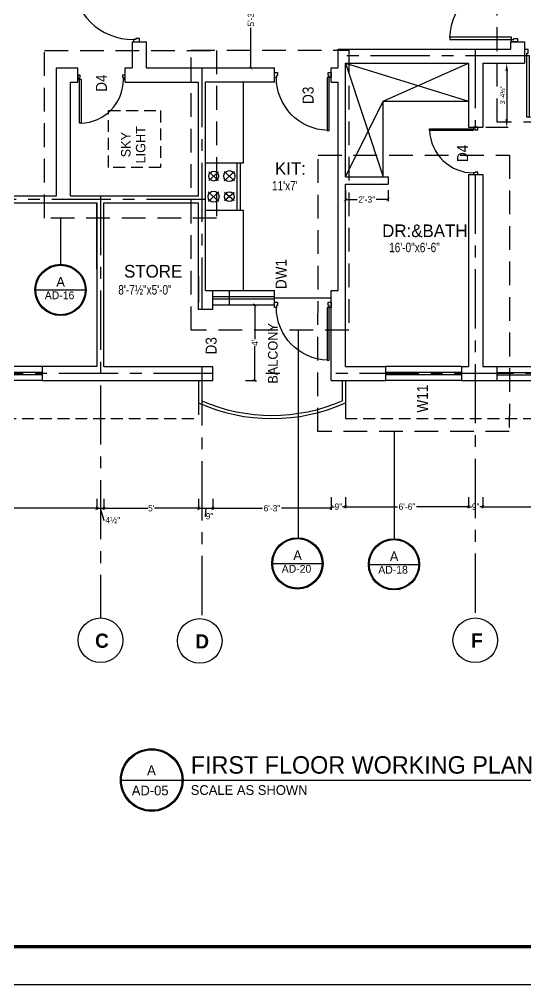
# Model space of a CAD drawing. Extents: x 10753 to 18704, y -5361 to 1140.
# Drawn here: x 15971 to 16291, y -1920 to -1308 of the extents above; entities that cross this region are included whole.
import ezdxf

# ---------------------------------------------------------------- set-up
doc = ezdxf.new("R2010")
doc.units = 0
doc.header["$LTSCALE"] = 30
doc.header["$MEASUREMENT"] = 0
doc.header["$PDMODE"] = 3
for name, pattern in [('CENTER', [2, 1.25, -0.25, 0.25, -0.25]), ('DASHED', [0.75, 0.5, -0.25]), ('HIDDEN', [0.375, 0.25, -0.125])]:
    doc.linetypes.add(name, pattern=pattern)
doc.layers.get('0').update_dxf_attribs({"linetype": 'CONTINUOUS'})
doc.layers.get('DEFPOINTS').update_dxf_attribs({"linetype": 'CONTINUOUS'})
for name, color, linetype in [('1', 3, 'CENTER'), ('DIM', 6, 'CONTINUOUS'), ('DM', 210, 'CONTINUOUS'), ('DOOR', 4, 'CONTINUOUS'), ('PL', 7, 'CONTINUOUS'), ('SEAL', 1, 'CONTINUOUS'), ('SLINE', 3, 'CONTINUOUS'), ('TEXT', 13, 'CONTINUOUS'), ('TEXTDW', 3, 'CONTINUOUS'), ('W', 7, 'CONTINUOUS'), ('WALL', 2, 'CONTINUOUS'), ('WINDOW', 5, 'CONTINUOUS'), ('WL', 9, 'CONTINUOUS'), ('XL', 4, 'CENTER')]:
    doc.layers.add(name, color=color, linetype=linetype)
doc.layers.add('REFERENCE BOXES', color=53, linetype='DASHED', lineweight=30)
doc.styles.add('EE', font='eurr____.ttf')
doc.styles.add('SMALL-DIM', font='stylu.ttf', dxfattribs={"height": 2})
doc.styles.get("Standard").update_dxf_attribs({"font": 'stylu.ttf', "height": 3})
doc.styles.add('Work Dim', font='stylu.ttf', dxfattribs={"height": 4})
doc.dimstyles.new('D1', dxfattribs={"dimtxt": 6, "dimasz": 5, "dimexe": 1, "dimexo": 2, "dimgap": 1, "dimtad": 1, "dimdec": 4, "dimzin": 3, "dimdsep": 46, "dimlunit": 4, "dimtxsty": 'Standard', "dimcen": 3, "dimclrd": 7, "dimclre": 7, "dimclrt": 2, "dimadec": 0, "dimazin": 0, "dimtfac": 1, "dimtdec": 4, "dimtofl": 0, "dimtmove": 2, "dimatfit": 3, "dimfxl": 1, "dimfrac": 2, "dimtolj": 1, "dimtzin": 1, "dimarcsym": 0})
doc.dimstyles.new('dim small', dxfattribs={"dimtxt": 4, "dimasz": 2, "dimexe": 1, "dimexo": 3, "dimgap": 0.09375, "dimtad": 0, "dimdec": 1, "dimzin": 0, "dimdsep": 46, "dimlunit": 4, "dimtxsty": 'Work Dim', "dimblk1": 'ARCHTICK', "dimblk2": 'ARCHTICK', "dimsah": 1, "dimcen": 0.09375, "dimclrd": 256, "dimclre": 256, "dimclrt": 3, "dimadec": 0, "dimazin": 0, "dimtfac": 1, "dimtdec": 1, "dimtofl": 0, "dimtmove": 1, "dimatfit": 3, "dimldrblk": 'ARCHTICK', "dimfxl": 6, "dimfxlon": 1, "dimtolj": 1, "dimtzin": 0, "dimarcsym": 0})

# ---------------------------------------------------------------- blocks, each defined once
blk = doc.blocks.new('D1')
for p, q in [((-3, 40.85), (-1.5, 40.85)), ((-3, 1.85), (-3, 40.85)), ((-1.5, 40.85), (-1.5, 1.85)), ((-40.5, 1.88), (-42, 1.88)), ((-42, 1.88), (-42, -1.88)), ((-40.5, 0.38), (-40.5, 1.88)), ((-39.75, 0.38), (-40.5, 0.38)), ((-39.75, -1.88), (-39.75, 0.38)), ((-1.5, 1.85), (-3, 1.85)), ((-2.25, 0.38), (-2.25, -1.88)), ((-1.5, 0.38), (-2.25, 0.38)), ((0, 1.88), (-1.5, 1.88)), ((-1.5, 1.88), (-1.5, 0.38)), ((0, -1.88), (0, 1.88)), ((-42, -1.88), (-39.75, -1.88)), ((-2.25, -1.88), (0, -1.88))]:
    blk.add_line(p, q)
blk.add_arc((-1.5, 1.88), 39, 91.84981, 180)
blk = doc.blocks.new('_ArchTick')
at = {"color": 0, "linetype": 'ByBlock', "const_width": 0.15}
blk.add_lwpolyline([(-0.5, -0.5), (0.5, 0.5)], dxfattribs=at)
blk = doc.blocks.new('*D492')
at = {"layer": 'DEFPOINTS', "color": 0, "transparency": 16777216}
for p in [(16093.14, -1617.84), (16168.14, -1615.35), (16168.14, -1617.84)]:
    blk.add_point(p, dxfattribs=at)
at = {"layer": 'DM', "lineweight": -2, "transparency": 16777216}
for p, q in [((16093.14, -1617.84), (16093.14, -1616.84)), ((16093.14, -1617.84), (16124.6, -1617.84)), ((16168.14, -1617.84), (16136.67, -1617.84)), ((16168.14, -1617.84), (16168.14, -1618.84))]:
    blk.add_line(p, q, dxfattribs=at)
at = {"layer": 'DM', "lineweight": -2, "transparency": 16777216, "xscale": 2, "yscale": 2, "zscale": 2, "rotation": 180}
blk.add_blockref('_ArchTick', (16093.14, -1617.84), dxfattribs=at)
at = {"layer": 'DM', "lineweight": -2, "transparency": 16777216, "xscale": 2, "yscale": 2, "zscale": 2}
blk.add_blockref('_ArchTick', (16168.14, -1617.84), dxfattribs=at)
at = {"layer": 'DM', "color": 3, "transparency": 16777216, "insert": (16130.64, -1617.84), "char_height": 4, "attachment_point": 5, "style": 'Work Dim'}
blk.add_mtext('\\A1;6\'-3"', dxfattribs=at)
blk = doc.blocks.new('*D494')
at = {"layer": 'DEFPOINTS', "color": 0, "transparency": 16777216}
for p in [(16408.14, -1561), (16264.14, -1616.84), (16408.14, -1616.84)]:
    blk.add_point(p, dxfattribs=at)
at = {"layer": 'DM', "lineweight": -2, "transparency": 16777216}
for p, q in [((16408.14, -1610.84), (16408.14, -1617.84)), ((16264.14, -1616.84), (16264.14, -1615.84)), ((16264.14, -1616.84), (16332.67, -1616.84)), ((16408.14, -1616.84), (16339.6, -1616.84))]:
    blk.add_line(p, q, dxfattribs=at)
at = {"layer": 'DM', "lineweight": -2, "transparency": 16777216, "xscale": 2, "yscale": 2, "zscale": 2, "rotation": 180}
blk.add_blockref('_ArchTick', (16264.14, -1616.84), dxfattribs=at)
at = {"layer": 'DM', "lineweight": -2, "transparency": 16777216, "xscale": 2, "yscale": 2, "zscale": 2}
blk.add_blockref('_ArchTick', (16408.14, -1616.84), dxfattribs=at)
at = {"layer": 'DM', "color": 3, "transparency": 16777216, "insert": (16336.14, -1616.84), "char_height": 4, "attachment_point": 5, "style": 'Work Dim'}
blk.add_mtext("\\A1;12'", dxfattribs=at)
blk = doc.blocks.new('WINDOW')
for p, q in [((12, 0), (0, 0)), ((12, -3.75), (0, -3.75)), ((12, -5.25), (0, -5.25)), ((12, -9), (0, -9))]:
    blk.add_line(p, q)
blk = doc.blocks.new('*D497')
at = {"layer": 'DEFPOINTS', "color": 0, "transparency": 16777216}
for p in [(16264.14, -1561), (16255.14, -1616.84), (16264.14, -1616.84)]:
    blk.add_point(p, dxfattribs=at)
at = {"layer": 'DM', "lineweight": -2, "transparency": 16777216}
for p, q in [((16264.14, -1610.84), (16264.14, -1617.84)), ((16255.14, -1616.84), (16255.14, -1615.84)), ((16255.14, -1616.84), (16257.07, -1616.84)), ((16264.14, -1616.84), (16262.2, -1616.84))]:
    blk.add_line(p, q, dxfattribs=at)
at = {"layer": 'DM', "lineweight": -2, "transparency": 16777216, "xscale": 2, "yscale": 2, "zscale": 2, "rotation": 180}
blk.add_blockref('_ArchTick', (16255.14, -1616.84), dxfattribs=at)
at = {"layer": 'DM', "lineweight": -2, "transparency": 16777216, "xscale": 2, "yscale": 2, "zscale": 2}
blk.add_blockref('_ArchTick', (16264.14, -1616.84), dxfattribs=at)
at = {"layer": 'DM', "color": 3, "transparency": 16777216, "insert": (16259.64, -1616.84), "char_height": 4, "attachment_point": 5, "style": 'Work Dim'}
blk.add_mtext('\\A1;9"', dxfattribs=at)
blk = doc.blocks.new('*D498')
at = {"layer": 'DEFPOINTS', "color": 0, "transparency": 16777216}
for p in [(16255.14, -1561), (16177.14, -1616.84), (16255.14, -1616.84)]:
    blk.add_point(p, dxfattribs=at)
at = {"layer": 'DM', "lineweight": -2, "transparency": 16777216}
for p, q in [((16255.14, -1610.84), (16255.14, -1617.84)), ((16177.14, -1616.84), (16177.14, -1615.84)), ((16177.14, -1616.84), (16210.1, -1616.84)), ((16255.14, -1616.84), (16222.17, -1616.84))]:
    blk.add_line(p, q, dxfattribs=at)
at = {"layer": 'DM', "lineweight": -2, "transparency": 16777216, "xscale": 2, "yscale": 2, "zscale": 2, "rotation": 180}
blk.add_blockref('_ArchTick', (16177.14, -1616.84), dxfattribs=at)
at = {"layer": 'DM', "lineweight": -2, "transparency": 16777216, "xscale": 2, "yscale": 2, "zscale": 2}
blk.add_blockref('_ArchTick', (16255.14, -1616.84), dxfattribs=at)
at = {"layer": 'DM', "color": 3, "transparency": 16777216, "insert": (16216.14, -1616.84), "char_height": 4, "attachment_point": 5, "style": 'Work Dim'}
blk.add_mtext('\\A1;6\'-6"', dxfattribs=at)
blk = doc.blocks.new('*D499')
at = {"layer": 'DEFPOINTS', "color": 0, "transparency": 16777216}
for p in [(16177.14, -1564.12), (16168.14, -1567.74), (16177.14, -1616.84)]:
    blk.add_point(p, dxfattribs=at)
at = {"layer": 'DM', "lineweight": -2, "transparency": 16777216}
for p, q in [((16168.14, -1610.84), (16168.14, -1617.84)), ((16177.14, -1610.84), (16177.14, -1617.84)), ((16168.14, -1616.84), (16170.07, -1616.84)), ((16177.14, -1616.84), (16175.2, -1616.84))]:
    blk.add_line(p, q, dxfattribs=at)
at = {"layer": 'DM', "lineweight": -2, "transparency": 16777216, "xscale": 2, "yscale": 2, "zscale": 2, "rotation": 180}
blk.add_blockref('_ArchTick', (16168.14, -1616.84), dxfattribs=at)
at = {"layer": 'DM', "lineweight": -2, "transparency": 16777216, "xscale": 2, "yscale": 2, "zscale": 2}
blk.add_blockref('_ArchTick', (16177.14, -1616.84), dxfattribs=at)
at = {"layer": 'DM', "color": 3, "transparency": 16777216, "insert": (16172.64, -1616.84), "char_height": 4, "attachment_point": 5, "style": 'Work Dim'}
blk.add_mtext('\\A1;9"', dxfattribs=at)
blk = doc.blocks.new('*D500')
at = {"layer": 'DEFPOINTS', "color": 0, "transparency": 16777216}
for p in [(16264.14, -1336), (16264.14, -1376.5), (16279.3, -1376.5)]:
    blk.add_point(p, dxfattribs=at)
at = {"layer": 'DIM', "color": 7, "lineweight": -2, "transparency": 16777216}
for p, q in [((16266.14, -1336), (16280.3, -1336)), ((16279.3, -1341), (16279.3, -1371.5)), ((16266.14, -1376.5), (16280.3, -1376.5))]:
    blk.add_line(p, q, dxfattribs=at)
at = {"layer": 'DIM', "color": 7, "transparency": 16777216}
for points in [[(16278.46, -1341), (16280.13, -1341), (16279.3, -1336)], [(16278.46, -1371.5), (16280.13, -1371.5), (16279.3, -1376.5)]]:
    blk.add_solid(points, dxfattribs=at)
at = {"layer": 'DIM', "color": 2, "transparency": 16777216, "insert": (16276.72, -1356.25), "char_height": 3, "attachment_point": 5, "rotation": 90}
blk.add_mtext('\\A1;3\'-4½"', dxfattribs=at)
blk = doc.blocks.new('*D501')
at = {"layer": 'DEFPOINTS', "color": 0, "transparency": 16777216}
for p in [(16177.14, -1412.5), (16204.14, -1412.5), (16204.14, -1422.29)]:
    blk.add_point(p, dxfattribs=at)
at = {"layer": 'DM', "lineweight": -2, "transparency": 16777216}
for p, q in [((16177.14, -1416.29), (16177.14, -1423.29)), ((16204.14, -1416.29), (16204.14, -1423.29)), ((16177.14, -1422.29), (16184.68, -1422.29)), ((16204.14, -1422.29), (16196.59, -1422.29))]:
    blk.add_line(p, q, dxfattribs=at)
at = {"layer": 'DM', "lineweight": -2, "transparency": 16777216, "xscale": 2, "yscale": 2, "zscale": 2, "rotation": 180}
blk.add_blockref('_ArchTick', (16177.14, -1422.29), dxfattribs=at)
at = {"layer": 'DM', "lineweight": -2, "transparency": 16777216, "xscale": 2, "yscale": 2, "zscale": 2}
blk.add_blockref('_ArchTick', (16204.14, -1422.29), dxfattribs=at)
at = {"layer": 'DM', "color": 3, "transparency": 16777216, "insert": (16190.64, -1422.29), "char_height": 4, "attachment_point": 5, "style": 'Work Dim'}
blk.add_mtext('\\A1;2\'-3"', dxfattribs=at)
blk = doc.blocks.new('*D506')
at = {"layer": 'DEFPOINTS', "color": 0, "transparency": 16777216}
for p in [(16093.14, -1565.93), (16084.14, -1617.84), (16093.14, -1617.84)]:
    blk.add_point(p, dxfattribs=at)
at = {"layer": 'DM', "lineweight": -2, "transparency": 16777216}
for p, q in [((16093.14, -1611.84), (16093.14, -1618.84)), ((16084.14, -1617.84), (16084.14, -1616.84)), ((16084.14, -1617.84), (16093.14, -1617.84)), ((16088.64, -1617.84), (16088.35, -1622.85)), ((16088.35, -1622.85), (16088.54, -1622.85))]:
    blk.add_line(p, q, dxfattribs=at)
at = {"layer": 'DM', "lineweight": -2, "transparency": 16777216, "xscale": 2, "yscale": 2, "zscale": 2, "rotation": 180}
blk.add_blockref('_ArchTick', (16084.14, -1617.84), dxfattribs=at)
at = {"layer": 'DM', "lineweight": -2, "transparency": 16777216, "xscale": 2, "yscale": 2, "zscale": 2}
blk.add_blockref('_ArchTick', (16093.14, -1617.84), dxfattribs=at)
at = {"layer": 'DM', "color": 3, "transparency": 16777216, "insert": (16091.1, -1622.85), "char_height": 4, "attachment_point": 5, "style": 'Work Dim'}
blk.add_mtext('\\A1;9"', dxfattribs=at)
blk = doc.blocks.new('*D507')
at = {"layer": 'DEFPOINTS', "color": 0, "transparency": 16777216}
for p in [(16084.14, -1558.08), (16024.14, -1617.84), (16084.14, -1617.84)]:
    blk.add_point(p, dxfattribs=at)
at = {"layer": 'DM', "lineweight": -2, "transparency": 16777216}
for p, q in [((16084.14, -1611.84), (16084.14, -1618.84)), ((16024.14, -1617.84), (16024.14, -1616.84)), ((16024.14, -1617.84), (16052.02, -1617.84)), ((16084.14, -1617.84), (16056.25, -1617.84))]:
    blk.add_line(p, q, dxfattribs=at)
at = {"layer": 'DM', "lineweight": -2, "transparency": 16777216, "xscale": 2, "yscale": 2, "zscale": 2, "rotation": 180}
blk.add_blockref('_ArchTick', (16024.14, -1617.84), dxfattribs=at)
at = {"layer": 'DM', "lineweight": -2, "transparency": 16777216, "xscale": 2, "yscale": 2, "zscale": 2}
blk.add_blockref('_ArchTick', (16084.14, -1617.84), dxfattribs=at)
at = {"layer": 'DM', "color": 3, "transparency": 16777216, "insert": (16054.14, -1617.84), "char_height": 4, "attachment_point": 5, "style": 'Work Dim'}
blk.add_mtext("\\A1;5'", dxfattribs=at)
blk = doc.blocks.new('*D508')
at = {"layer": 'DEFPOINTS', "color": 0, "transparency": 16777216}
for p in [(16024.14, -1574.42), (16019.64, -1617.84), (16024.14, -1617.84)]:
    blk.add_point(p, dxfattribs=at)
at = {"layer": 'DM', "lineweight": -2, "transparency": 16777216}
for p, q in [((16024.14, -1611.84), (16024.14, -1618.84)), ((16019.64, -1617.84), (16019.64, -1616.84)), ((16019.64, -1617.84), (16024.14, -1617.84)), ((16021.89, -1617.84), (16024.12, -1625.29)), ((16024.12, -1625.29), (16024.31, -1625.29))]:
    blk.add_line(p, q, dxfattribs=at)
at = {"layer": 'DM', "lineweight": -2, "transparency": 16777216, "xscale": 2, "yscale": 2, "zscale": 2, "rotation": 180}
blk.add_blockref('_ArchTick', (16019.64, -1617.84), dxfattribs=at)
at = {"layer": 'DM', "lineweight": -2, "transparency": 16777216, "xscale": 2, "yscale": 2, "zscale": 2}
blk.add_blockref('_ArchTick', (16024.14, -1617.84), dxfattribs=at)
at = {"layer": 'DM', "color": 3, "transparency": 16777216, "insert": (16029.81, -1625.29), "char_height": 4, "attachment_point": 5, "style": 'Work Dim'}
blk.add_mtext('\\A1;4½"', dxfattribs=at)
blk = doc.blocks.new('*D509')
at = {"layer": 'DEFPOINTS', "color": 0, "transparency": 16777216}
for p in [(16119.74, -1489), (16119.74, -1489), (16110.77, -1537)]:
    blk.add_point(p, dxfattribs=at)
at = {"layer": 'DM', "lineweight": -2, "transparency": 16777216}
for p, q in [((16119.74, -1489), (16118.74, -1489)), ((16119.74, -1489), (16119.74, -1510.74)), ((16119.74, -1537), (16119.74, -1515.26)), ((16113.77, -1537), (16120.74, -1537))]:
    blk.add_line(p, q, dxfattribs=at)
at = {"layer": 'DM', "lineweight": -2, "transparency": 16777216, "xscale": 2, "yscale": 2, "zscale": 2}
for p, rotation in [((16119.74, -1489), 90), ((16119.74, -1537), 270)]:
    blk.add_blockref('_ArchTick', p, dxfattribs=dict(at, rotation=rotation))
at = {"layer": 'DM', "color": 3, "transparency": 16777216, "insert": (16119.74, -1513), "char_height": 4, "attachment_point": 5, "rotation": 90, "style": 'Work Dim'}
blk.add_mtext("\\A1;4'", dxfattribs=at)
blk = doc.blocks.new('COOKR1')
at = {"layer": 'W'}
for p, q in [((0.68, 40.15), (24.68, 40.15)), ((20.68, 10.15), (20.68, 40.15)), ((22.68, 10.15), (22.68, 40.15)), ((8.71, 28.92), (2.65, 34.38)), ((8.71, 34.38), (2.65, 28.92)), ((19.02, 28.65), (12.34, 34.65)), ((19.02, 34.65), (12.34, 28.65)), ((9.02, 21.65), (2.34, 15.65)), ((9.02, 15.65), (2.34, 21.65)), ((18.71, 21.38), (12.65, 15.92)), ((18.71, 15.92), (12.65, 21.38)), ((0.68, 10.15), (24.68, 10.15))]:
    blk.add_line(p, q, dxfattribs=at)
for centre, radius in [((5.68, 31.65), 3.08), ((15.68, 31.65), 3.49), ((5.68, 18.65), 3.49), ((15.68, 18.65), 3.08)]:
    blk.add_circle(centre, radius, dxfattribs=at)
blk = doc.blocks.new('*D526')
at = {"layer": 'DEFPOINTS', "color": 0, "transparency": 16777216}
for p in [(16108.14, -1276), (16117.31, -1276), (16115.92, -1339)]:
    blk.add_point(p, dxfattribs=at)
at = {"layer": 'DM', "lineweight": -2, "transparency": 16777216}
for p, q in [((16111.31, -1276), (16118.31, -1276)), ((16117.31, -1276), (16117.31, -1301.5)), ((16117.31, -1339), (16117.31, -1313.5)), ((16117.31, -1339), (16118.31, -1339))]:
    blk.add_line(p, q, dxfattribs=at)
at = {"layer": 'DM', "lineweight": -2, "transparency": 16777216, "xscale": 2, "yscale": 2, "zscale": 2}
for p, rotation in [((16117.31, -1276), 90), ((16117.31, -1339), 270)]:
    blk.add_blockref('_ArchTick', p, dxfattribs=dict(at, rotation=rotation))
at = {"layer": 'DM', "color": 3, "transparency": 16777216, "insert": (16117.31, -1307.5), "char_height": 4, "attachment_point": 5, "rotation": 90, "style": 'Work Dim'}
blk.add_mtext('\\A1;5\'-3"', dxfattribs=at)
blk = doc.blocks.new('*D534')
at = {"layer": 'DEFPOINTS', "color": 0, "transparency": 16777216}
for p in [(15875.64, -1537), (16019.64, -1537), (16019.64, -1617.84)]:
    blk.add_point(p, dxfattribs=at)
at = {"layer": 'DM', "lineweight": -2, "transparency": 16777216}
for p, q in [((15875.64, -1611.84), (15875.64, -1618.84)), ((16019.64, -1611.84), (16019.64, -1618.84)), ((15875.64, -1617.84), (15944.17, -1617.84)), ((16019.64, -1617.84), (15951.1, -1617.84))]:
    blk.add_line(p, q, dxfattribs=at)
at = {"layer": 'DM', "lineweight": -2, "transparency": 16777216, "xscale": 2, "yscale": 2, "zscale": 2, "rotation": 180}
blk.add_blockref('_ArchTick', (15875.64, -1617.84), dxfattribs=at)
at = {"layer": 'DM', "lineweight": -2, "transparency": 16777216, "xscale": 2, "yscale": 2, "zscale": 2}
blk.add_blockref('_ArchTick', (16019.64, -1617.84), dxfattribs=at)
at = {"layer": 'DM', "color": 3, "transparency": 16777216, "insert": (15947.64, -1617.84), "char_height": 4, "attachment_point": 5, "style": 'Work Dim'}
blk.add_mtext("\\A1;12'", dxfattribs=at)

msp = doc.modelspace()

# ---------------------------------------------------------------- linework, layer by layer
at = {"linetype": 'HIDDEN'}
for p, q in [((16084.1355, -1551.13597), (16084.1355, -1561.00197)), ((15781.1355, -1561.00197), (16084.1355, -1561.00197)), ((15781.1355, -1561.00197), (16019.6355, -1561.00197)), ((16177.1355, -1561.00204), (16487.6355, -1561.00197))]:
    msp.add_line(p, q, dxfattribs=at)
msp.add_lwpolyline([(16060.1355, -1366.00197), (16060.1355, -1402.00197), (16027.1355, -1402.00197), (16027.1355, -1366.00197)], close=True, dxfattribs=at)
at = {"layer": 'DOOR'}
msp.add_line((16132.1355, -1484.50197), (16168.1355, -1484.50197), dxfattribs=at)
at = {"layer": 'PL'}
for p, q in [((16177.1355, -1336.00197), (16255.1355, -1360.00197)), ((16177.1355, -1336.00197), (16201.1355, -1408.00197)), ((16201.1355, -1360.00197), (16255.1355, -1336.00197)), ((16112.6355, -1399.00197), (16112.6355, -1348.00197)), ((16177.1355, -1408.00197), (16201.1355, -1360.00197)), ((16201.1355, -1360.00197), (16255.1355, -1360.00197)), ((16201.1355, -1408.00197), (16201.1355, -1360.00197)), ((16112.6355, -1480.00197), (16112.6355, -1429.00197)), ((16084.1355, -1537.00197), (16084.1355, -1551.13597)), ((16086.1355, -1537.00197), (16086.1355, -1549.82793)), ((16175.1355, -1537.00197), (16175.1355, -1549.82793)), ((16177.1355, -1537.00197), (16177.1355, -1561.00204))]:
    msp.add_line(p, q, dxfattribs=at)
for radius, start, end in [(114.51389, 246.0421623, 293.9578377), (112.51389, 246.70241889, 293.29758111)]:
    msp.add_arc((16130.6355, -1446.48808), radius, start, end, dxfattribs=at)
at = {"layer": 'REFERENCE BOXES'}
for points in [[(16273.34856, -1111.67061), (16552.32531, -1111.67061), (16552.32531, -1373.25863), (16273.34856, -1373.25863)], [(15986.60693, -1327.91873), (16095.54734, -1327.91873), (16095.54734, -1434.05425), (15986.60693, -1434.05425)], [(16079.48214, -1327.8093), (16179.26518, -1327.8093), (16179.26518, -1504.96819), (16079.48214, -1504.96819)], [(16159.73148, -1569.24907), (16159.84828, -1394.1268), (16281.06431, -1394.1268), (16280.94751, -1569.24907)]]:
    msp.add_lwpolyline(points, close=True, dxfattribs=at)
at = {"layer": 'SEAL', "color": 1}
msp.add_lwpolyline([(17082.93846, -861.935), (17082.93846, -1919.54125), (15507.66773, -1919.54125), (15507.66773, -861.935)], close=True, dxfattribs=at)
at = {"layer": 'SLINE'}
for p, q in [((15996.70735, -1434.05425), (15996.70735, -1463.33988)), ((15981.03838, -1479.56776, 0.15705), (16012.37648, -1479.56776, 0.13971)), ((16147.12589, -1504.96819), (16147.12589, -1636.95043)), ((16207.95338, -1569.24907), (16207.95338, -1637.43283)), ((16131.08128, -1652.7469, 0.15705), (16162.41938, -1652.7469, 0.13971)), ((16192.21944, -1653.35175, 0.15705), (16223.55754, -1653.35175, 0.13971)), ((16034.61363, -1789.95338), (16304.33998, -1789.95338))]:
    msp.add_line(p, q, dxfattribs=at)
for centre, radius in [((15996.70743, -1479.56776, 0), 16.22789), ((15996.70743, -1479.56776, 0), 15.66905), ((16146.75033, -1652.7469), 16.22789), ((16146.75033, -1652.7469), 15.66905), ((16207.88849, -1653.35175), 16.22789), ((16207.88849, -1653.35175), 15.66905), ((16022.04279, -1701.42899), 14.14027), ((16259.39456, -1701.42899), 14.14027), ((16084.88577, -1701.87049), 14.14027), ((16054.45839, -1789.95338), 19.84476), ((16054.45839, -1789.95338), 19.16137)]:
    msp.add_circle(centre, radius, dxfattribs=at)
at = {"layer": 'WALL'}
for p, q in [((16042.1355, -1322.50197), (16051.1355, -1322.50197)), ((16042.1355, -1322.50197), (16042.1355, -1339.00197)), ((16051.1355, -1339.00197), (16051.1355, -1322.50197)), ((16281.59982, -1322.50197), (16290.59982, -1322.50197)), ((16281.59982, -1322.50197), (16281.59982, -1327.00197)), ((16290.59982, -1322.50197), (16290.59982, -1336.00197)), ((16172.6355, -1327.00197), (16281.59982, -1327.00197)), ((16172.6355, -1339.00197), (16172.6355, -1327.00197)), ((16177.1355, -1408.00197), (16177.1355, -1336.00197)), ((16177.1355, -1336.00197), (16255.1355, -1336.00197)), ((16255.1355, -1336.00197), (16255.1355, -1376.50197)), ((16264.1355, -1336.00197), (16264.1355, -1376.50197)), ((16264.1355, -1336.00197), (16290.59982, -1336.00197)), ((15994.1355, -1420.00197), (15994.1355, -1339.00197)), ((15994.1355, -1339.00197), (16007.63343, -1339.00197)), ((16007.63343, -1348.00197), (16007.63343, -1339.00197)), ((16037.63343, -1339.00197), (16042.1355, -1339.00197)), ((16037.63343, -1348.00197), (16037.63343, -1339.00197)), ((16051.1355, -1339.00197), (16132.1355, -1339.00197)), ((16132.1355, -1348.00197), (16132.1355, -1339.00197)), ((16168.1355, -1348.00197), (16168.1355, -1339.00197)), ((16168.1355, -1339.00197), (16172.6355, -1339.00197)), ((15994.1355, -1348.00197), (15994.1355, -1348.00197)), ((16003.1355, -1420.00197), (16003.1355, -1348.00197)), ((16003.1355, -1348.00197), (16007.63343, -1348.00197)), ((16037.63343, -1348.00197), (16084.1355, -1348.00197)), ((16084.1355, -1420.00197), (16084.1355, -1348.00197)), ((16088.6355, -1480.00197), (16088.6355, -1348.00197)), ((16132.1355, -1348.00197), (16088.6355, -1348.00197)), ((16168.1355, -1348.00197), (16172.6355, -1348.00197)), ((16172.6355, -1480.00197), (16172.6355, -1348.00197)), ((16255.1355, -1376.50197), (16264.1355, -1376.50197)), ((16177.1355, -1408.00197), (16204.1355, -1408.00197)), ((16204.1355, -1408.00197), (16204.1355, -1412.50197)), ((16255.1355, -1406.50197), (16255.1355, -1528.00197)), ((16255.1355, -1406.50197), (16264.1355, -1406.50197)), ((16264.1355, -1406.50197), (16264.1355, -1528.00197)), ((16177.1355, -1528.00197), (16177.1355, -1412.50197)), ((16177.1355, -1412.50197), (16204.1355, -1412.50197)), ((15814.1355, -1420.00197), (15994.1355, -1420.00197)), ((15814.1355, -1420.00197), (15994.1355, -1420.00197)), ((16003.1355, -1420.00197), (16084.1355, -1420.00197)), ((15875.6355, -1424.50197), (16019.6355, -1424.50197)), ((16019.6355, -1466.50197), (16019.6355, -1424.50197)), ((16019.6355, -1424.50197), (16019.6355, -1528.00197)), ((16024.1355, -1487.50197), (16024.1355, -1424.50197)), ((16024.1355, -1424.50197), (16084.1355, -1424.50197)), ((16024.1355, -1528.00197), (16024.1355, -1424.50197)), ((16084.1355, -1491.93447), (16084.1355, -1424.50197)), ((16084.1355, -1471.00197), (16084.1355, -1487.50197)), ((16088.6355, -1480.00197), (16093.1355, -1480.00197)), ((16093.1355, -1491.93447), (16093.1355, -1480.00197)), ((16168.1355, -1537.00197), (16168.1355, -1480.00197)), ((16168.1355, -1480.00197), (16172.6355, -1480.00197)), ((16093.1355, -1491.93447), (16084.1355, -1491.93447)), ((16019.6355, -1528.00197), (15985.1355, -1528.00197)), ((15985.1355, -1528.00197), (15985.1355, -1537.00197)), ((16024.1355, -1528.00197), (16093.1355, -1528.00197)), ((16093.1355, -1537.00197), (16093.1355, -1528.00197)), ((16177.1355, -1528.00197), (16202.6355, -1528.00197)), ((16202.6355, -1537.00197), (16202.6355, -1528.00197)), ((16202.6355, -1528.00197), (16202.6355, -1528.00197)), ((16250.6355, -1528.00197), (16250.6355, -1537.00197)), ((16250.6355, -1528.00197), (16255.1355, -1528.00197)), ((16264.1355, -1528.00197), (16273.1355, -1528.00197)), ((16273.1355, -1528.00197), (16273.1355, -1537.00197)), ((15985.1355, -1537.00197), (16019.6355, -1537.00197)), ((16019.6355, -1537.00197), (16093.1355, -1537.00197)), ((16168.1355, -1537.00197), (16202.6355, -1537.00197)), ((16250.6355, -1537.00197), (16273.1355, -1537.00197))]:
    msp.add_line(p, q, dxfattribs=at)
at = {"layer": 'WINDOW'}
for p, q in [((16093.1355, -1480.00197), (16132.1355, -1480.00197)), ((16093.1355, -1483.75197), (16132.1355, -1483.75197)), ((16093.1355, -1485.25197), (16132.1355, -1485.25197)), ((16132.1355, -1489.00197), (16132.1355, -1480.00197)), ((16093.1355, -1489.00197), (16132.1355, -1489.00197))]:
    msp.add_line(p, q, dxfattribs=at)
at = {"layer": 'WL', "const_width": 2.00304}
msp.add_lwpolyline([(17058.90195, -885.9715), (17058.90195, -1895.50474), (15531.70424, -1895.50474), (15531.70424, -885.9715)], close=True, dxfattribs=at)
at = {"layer": 'XL'}
for p, q in [((16290.59982, -1331.37147), (16172.6355, -1331.37147)), ((16259.39456, -1327.00197), (16259.39456, -1376.50197)), ((16086.31078, -1339.00197), (16086.31078, -1491.93447)), ((16259.39456, -1406.50197), (16259.39456, -1687.28871)), ((16088.6355, -1422.36119), (15670.88453, -1422.36119)), ((16022.04279, -1420.00197), (16022.04279, -1687.28871)), ((16103.54821, -1480.00197), (16103.54821, -1489.00197)), ((16086.31078, -1528.00197), (16086.31078, -1687.8022)), ((16093.1355, -1532.50197), (15673.37343, -1532.50197)), ((16135.67124, -1532.50197), (16126.67124, -1532.50197)), ((16463.6355, -1532.50197), (16168.1355, -1532.50197))]:
    msp.add_line(p, q, dxfattribs=at)

# ---------------------------------------------------------------- block references
at = {"layer": 'DOOR'}
for p, rotation in [((16044.7605, -1280.50197), 90), ((16290.59982, -1329.25197), 180)]:
    msp.add_blockref('D1', p, dxfattribs=dict(at, rotation=rotation))
at = {"layer": 'DOOR', "xscale": -1, "rotation": 90}
msp.add_blockref('D1', (16284.22482, -1322.50198), dxfattribs=at)
at = {"layer": 'DOOR'}
for p, xscale, yscale, zscale, rotation in [((16007.63343, -1344.84125), 0.7142857142857144, 0.7142857142857144, 0.7142857142857144, 180), ((16168.1355, -1343.50197), -0.8571428571428571, 0.8571428571428571, 0.8571428571428571, 180), ((16259.6355, -1376.50197), 0.7142857142857144, 0.7142857142857144, 0.7142857142857144, 90), ((16168.1355, -1489.00197), -0.8571428571428571, 0.8571428571428571, 0.8571428571428571, 180)]:
    msp.add_blockref('D1', p, dxfattribs=dict(at, xscale=xscale, yscale=yscale, zscale=zscale, rotation=rotation))
at = {"layer": 'WALL'}
msp.add_blockref('COOKR1', (16087.95503, -1439.1541), dxfattribs=at)
at = {"layer": 'WINDOW', "rotation": 180}
for p, xscale, zscale in [((15901.1355, -1537.00197), -7, 7), ((16345.1355, -1537.00197), 6, 6)]:
    msp.add_blockref('WINDOW', p, dxfattribs=dict(at, xscale=xscale, zscale=zscale))
at = {"layer": 'WINDOW', "xscale": 4, "zscale": 4}
msp.add_blockref('WINDOW', (16202.6355, -1528.00197), dxfattribs=at)

# ---------------------------------------------------------------- texts
at = {"layer": '1', "char_height": 9, "attachment_point": 1, "style": 'EE'}
for s, width, insert in [('{\\fEuroRoman|b1|i0|c2|p2;C}', 6.4765127, (16018.59986, -1697.21504)), ('{\\fEuroRoman|b1|i0|c2|p2;D}', 8.3128273, (16082.07496, -1697.6348)), ('{\\fEuroRoman|b1|i0|c2|p2;F}', 7.1509987, (16256.7731, -1697.05153))]:
    msp.add_mtext_dynamic_manual_height_columns(s, width=width, gutter_width=45, heights=[0], dxfattribs=dict(at, insert=insert))
at = {"layer": 'SLINE', "style": 'SMALL-DIM'}
for s, height, p in [('A', 6.09638, (15994.07878, -1477.48875, 0)), ('AD-16', 4.938071, (15986.76999, -1485.4621, 0.01257)), ('A', 6.09638, (16144.12168, -1650.66788)), ('A', 6.09638, (16205.25984, -1651.27274)), ('AD-20', 4.938071, (16136.81289, -1658.64124, 0.01257)), ('AD-18', 4.938071, (16197.95105, -1659.24609, 0.01257)), ('FIRST FLOOR WORKING PLAN', 11.0592, (16079.20198, -1785.88906, 0.11746)), ('A', 6.144, (16051.56618, -1786.85709)), ('AD-05', 6.144, (16041.85189, -1799.64101)), ('SCALE AS SHOWN', 6.144, (16079.18451, -1799.3507, 0.13881))]:
    msp.add_text(s, height=height, dxfattribs=at).set_placement(p)
at = {"layer": 'TEXT'}
for s, p in [('KIT:', (16132.52203, -1406.66943)), ('DR:&BATH', (16200.40193, -1446.10495)), ('STORE', (16036.95017, -1471.74629))]:
    msp.add_text(s, height=8, dxfattribs=at).set_placement(p)
for s, width, p in [("11'x7'", 0.791402, (16130.68141, -1416.59405)), ('16\'-0"x6\'-6"', 0.794151, (16204.81206, -1455.65848)), ('8\'-7½"x5\'-0"', 0.791402, (16033.29842, -1482.49311))]:
    msp.add_text(s, height=6, dxfattribs=dict(at, width=width)).set_placement(p)
at = {"layer": 'TEXTDW', "width": 0.918649}
for s, p in [('D4', (16026.11229, -1354.13249)), ('D3', (16157.02626, -1361.80598)), ('D4', (16254.82794, -1398.62989)), ('DW1', (16139.9064, -1479.07948)), ('D3', (16095.61349, -1520.45552)), ('W11', (16229.41818, -1557.23647))]:
    msp.add_text(s, height=7, rotation=90, dxfattribs=at).set_placement(p)
at = {"layer": 'WINDOW'}
for s, p in [('SKY', (16041.04246, -1395.59393)), ('LIGHT', (16050.4555, -1399.44369)), ('BALCONY', (16134.17104, -1538.93033))]:
    msp.add_text(s, height=6, rotation=90, dxfattribs=at).set_placement(p)

# ---------------------------------------------------------------- dimensions: what is measured, and where the dimension line sits
at = {"layer": 'DIM'}
dim = msp.add_linear_dim(base=(16279.29667, -1376.50197), p1=(16264.1355, -1336.00197), p2=(16264.1355, -1376.50197), angle=90, text='3\'-4½"', dimstyle='D1', dxfattribs=at)
dim.commit()
dim.dimension.update_dxf_attribs({"geometry": '*D500', "text_midpoint": (16276.7187, -1356.25197)})
at = {"layer": 'DM'}
for base, p1, p2, angle, picture, middle in [((16117.30769, -1276.00197), (16115.91634, -1339.00197), (16108.1355, -1276.00197), 90, '*D526', (16117.30769, -1307.50197)), ((16204.1355, -1422.2931), (16177.1355, -1412.50197), (16204.1355, -1412.50197), 180, '*D501', (16190.6355, -1422.2931)), ((16119.74488, -1489.00197), (16110.77157, -1537.00197), (16119.74488, -1489.00197), 90, '*D509', (16119.74488, -1513.00197)), ((16019.6355, -1617.83931), (15875.6355, -1537.00197), (16019.6355, -1537.00197), 180, '*D534', (15947.6355, -1617.83931)), ((16084.1355, -1617.83931), (16024.1355, -1617.83931), (16084.1355, -1558.07748), 180, '*D507', (16054.1355, -1617.83931)), ((16177.1355, -1616.83931), (16168.1355, -1567.74407), (16177.1355, -1564.1191), 180, '*D499', (16172.6355, -1616.83931)), ((16255.1355, -1616.83931), (16177.1355, -1616.83931), (16255.1355, -1561.00202), 180, '*D498', (16216.1355, -1616.83931)), ((16264.1355, -1616.83931), (16255.1355, -1616.83931), (16264.1355, -1561.00202), 180, '*D497', (16259.6355, -1616.83931)), ((16408.1355, -1616.83931), (16264.1355, -1616.83931), (16408.1355, -1561.00199), 180, '*D494', (16336.1355, -1616.83931)), ((16168.1355, -1617.83931), (16093.1355, -1617.83931), (16168.1355, -1615.35412), 180, '*D492', (16130.6355, -1617.83931))]:
    dim = msp.add_linear_dim(base=base, p1=p1, p2=p2, angle=angle, dimstyle='dim small', dxfattribs=at)
    dim.commit()
    dim.dimension.update_dxf_attribs({"geometry": picture, "text_midpoint": middle})
dim = msp.add_linear_dim(base=(16093.1355, -1617.83931), p1=(16084.1355, -1617.83931), p2=(16093.1355, -1565.93159), angle=180, dimstyle='dim small', dxfattribs=at)
dim.commit()
dim.dimension.update_dxf_attribs({"geometry": '*D506', "text_midpoint": (16088.6355, -1622.8496), "dimtype": 160})
dim = msp.add_linear_dim(base=(16024.1355, -1617.83931), p1=(16019.6355, -1617.83931), p2=(16024.1355, -1574.42064), angle=180, text='4½"', dimstyle='dim small', dxfattribs=at)
dim.commit()
dim.dimension.update_dxf_attribs({"geometry": '*D508', "text_midpoint": (16024.40249, -1625.29179)})

doc.saveas('drawing.dxf')
